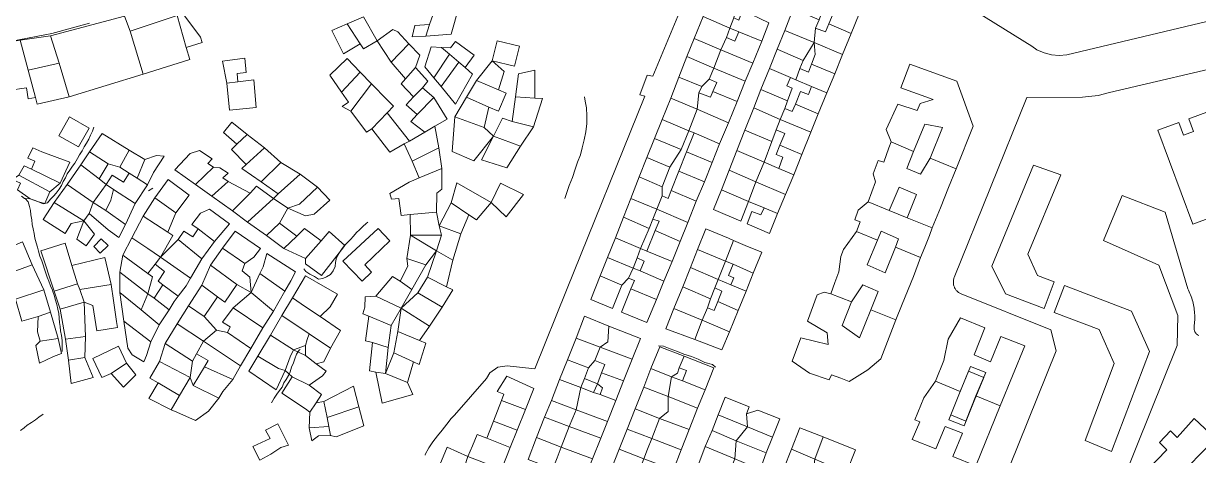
# Model space of a CAD drawing. Header units: inches. Extents: x 1138763 to 1140867, y 1050756 to 1053008.
# Drawn here: x 1140364.6 to 1140692, y 1051518.7 to 1051639.3 of the extents above; entities that cross this region are included whole.
import ezdxf

# ---------------------------------------------------------------- set-up
doc = ezdxf.new("R2010")
doc.units = ezdxf.units.IN
doc.header["$MEASUREMENT"] = 0
for name, color, linetype, lineweight in [('LimEdif_AM', 44, 'Continuous', 5), ('ViaPrin_AM', 1, 'Continuous', 15), ('ViaSec_AM', 1, 'Continuous', 18)]:
    doc.layers.add(name, color=color, linetype=linetype, lineweight=lineweight)

msp = doc.modelspace()

# ---------------------------------------------------------------- linework, layer by layer
at = {"layer": 'LimEdif_AM'}
for points in [[(1140486.56, 1051652.5), (1140488.19, 1051652.12), (1140483.81, 1051636.37), (1140476.69, 1051635.75), (1140477.69, 1051639), (1140478.31, 1051640.62), (1140481.31, 1051649), (1140482.69, 1051653.5), (1140486.56, 1051652.5)], [(1140563.19, 1051643.62), (1140562.56, 1051640.87), (1140561.44, 1051638), (1140553.94, 1051641.25), (1140555.94, 1051646.5), (1140563.19, 1051643.62)], [(1140588.44, 1051645.87), (1140597.44, 1051642), (1140595.19, 1051636.5), (1140588.94, 1051639.25), (1140590.19, 1051642.12), (1140587.31, 1051643.25), (1140588.44, 1051645.87)], [(1140372.19, 1051635.87), (1140392.81, 1051641.37), (1140394.31, 1051637.12), (1140397.94, 1051625.12), (1140377.31, 1051618.87), (1140374.56, 1051628.25), (1140372.19, 1051635.87)], [(1140394.31, 1051637.12), (1140407.44, 1051641.5), (1140409.94, 1051632.62), (1140410.94, 1051629.25), (1140397.94, 1051625.12), (1140394.31, 1051637.12)], [(1140407.44, 1051641.5), (1140409.06, 1051642.12), (1140413.94, 1051635.5), (1140414.44, 1051634), (1140409.94, 1051632.62), (1140407.44, 1051641.5)], [(1140454.81, 1051639.25), (1140459.31, 1051641.12), (1140463.19, 1051634.5), (1140459.31, 1051632.25), (1140458.44, 1051633.62), (1140454.81, 1051639.25)], [(1140561.44, 1051638), (1140560.44, 1051635.37), (1140558.94, 1051632), (1140551.44, 1051635.12), (1140553.94, 1051641.25), (1140561.44, 1051638)], [(1140564.94, 1051643), (1140572.31, 1051639.5), (1140570.31, 1051634.37), (1140563.94, 1051637), (1140561.44, 1051638), (1140562.56, 1051640.87), (1140563.94, 1051640.25), (1140564.94, 1051643)], [(1140586.31, 1051640.37), (1140585.31, 1051638), (1140584.94, 1051634), (1140576.69, 1051637.37), (1140579.06, 1051643.37), (1140586.31, 1051640.37)], [(1140587.31, 1051643.25), (1140590.19, 1051642.12), (1140588.94, 1051639.25), (1140588.06, 1051637), (1140585.31, 1051638), (1140586.31, 1051640.37), (1140587.31, 1051643.25)], [(1140458.44, 1051633.62), (1140453.81, 1051630.87), (1140450.56, 1051637.37), (1140454.81, 1051639.25), (1140458.44, 1051633.62)], [(1140463.19, 1051634.5), (1140467.56, 1051637.62), (1140468.94, 1051637), (1140471.94, 1051633.62), (1140467.06, 1051628.5), (1140463.19, 1051634.5)], [(1140476.69, 1051635.75), (1140472.94, 1051635.62), (1140473.69, 1051638.75), (1140477.69, 1051639), (1140476.69, 1051635.75)], [(1140563.94, 1051637), (1140562.81, 1051634.37), (1140560.44, 1051635.37), (1140561.44, 1051638), (1140563.94, 1051637)], [(1140588.94, 1051639.25), (1140595.19, 1051636.5), (1140592.81, 1051630.62), (1140584.94, 1051634), (1140585.31, 1051638), (1140588.06, 1051637), (1140588.94, 1051639.25)], [(1140357.94, 1051633.37), (1140360.44, 1051634.12), (1140363.69, 1051634.62), (1140365.94, 1051626.25), (1140367.94, 1051618.62), (1140365.94, 1051618.25), (1140365.44, 1051621.37), (1140360.31, 1051620.62), (1140357.94, 1051633.37)], [(1140363.69, 1051634.62), (1140372.19, 1051635.87), (1140374.56, 1051628.25), (1140365.94, 1051626.25), (1140363.69, 1051634.62)], [(1140483.31, 1051630.75), (1140481.06, 1051632.62), (1140483.56, 1051632.5), (1140484.94, 1051634.25), (1140490.19, 1051630.5), (1140487.69, 1051627), (1140485.94, 1051628.5), (1140483.31, 1051630.75)], [(1140495.19, 1051628.87), (1140496.56, 1051634.5), (1140502.81, 1051633), (1140501.44, 1051627.37), (1140495.19, 1051628.87)], [(1140558.94, 1051632), (1140556.94, 1051626.87), (1140549.44, 1051630.12), (1140551.44, 1051635.12), (1140558.94, 1051632)], [(1140563.94, 1051637), (1140570.31, 1051634.37), (1140567.81, 1051628.25), (1140558.94, 1051632), (1140560.44, 1051635.37), (1140562.81, 1051634.37), (1140563.94, 1051637)], [(1140584.94, 1051634), (1140581.81, 1051629), (1140574.56, 1051632.12), (1140576.69, 1051637.37), (1140584.94, 1051634)], [(1140471.94, 1051633.62), (1140475.06, 1051630.5), (1140473.81, 1051627), (1140471.06, 1051623.87), (1140467.06, 1051628.5), (1140471.94, 1051633.62)], [(1140483.31, 1051630.75), (1140478.94, 1051624.12), (1140476.44, 1051627.25), (1140478.19, 1051632.75), (1140481.06, 1051632.62), (1140483.31, 1051630.75)], [(1140567.81, 1051628.25), (1140565.69, 1051623.25), (1140556.94, 1051626.87), (1140558.94, 1051632), (1140567.81, 1051628.25)], [(1140581.81, 1051629), (1140580.94, 1051626.75), (1140579.81, 1051623.62), (1140578.31, 1051624.25), (1140572.44, 1051626.75), (1140574.56, 1051632.12), (1140581.81, 1051629)], [(1140584.94, 1051634), (1140585.19, 1051630.62), (1140584.19, 1051628), (1140583.31, 1051625.75), (1140580.94, 1051626.75), (1140581.81, 1051629), (1140584.94, 1051634)], [(1140592.81, 1051630.62), (1140590.69, 1051625.25), (1140584.19, 1051628), (1140585.19, 1051630.62), (1140584.94, 1051634), (1140592.81, 1051630.62)], [(1140374.56, 1051628.25), (1140377.31, 1051618.87), (1140368.44, 1051616.75), (1140367.94, 1051618.62), (1140365.94, 1051626.25), (1140374.56, 1051628.25)], [(1140424.31, 1051623), (1140421.31, 1051622.62), (1140420.06, 1051628.75), (1140426.31, 1051629.62), (1140426.69, 1051625.62), (1140424.19, 1051625.37), (1140424.31, 1051623)], [(1140458.44, 1051625.75), (1140453.19, 1051620.12), (1140449.94, 1051624.87), (1140454.81, 1051629.5), (1140458.44, 1051625.75)], [(1140485.94, 1051628.5), (1140480.94, 1051621.75), (1140478.94, 1051624.12), (1140483.31, 1051630.75), (1140485.94, 1051628.5)], [(1140487.69, 1051627), (1140489.69, 1051625.12), (1140484.94, 1051616.75), (1140480.94, 1051621.75), (1140485.94, 1051628.5), (1140487.69, 1051627)], [(1140490.81, 1051623.37), (1140495.19, 1051628.87), (1140498.56, 1051625.87), (1140496.94, 1051620.75), (1140490.81, 1051623.37)], [(1140556.94, 1051626.87), (1140555.69, 1051623.75), (1140553.56, 1051621.75), (1140547.19, 1051624.37), (1140549.44, 1051630.12), (1140556.94, 1051626.87)], [(1140584.19, 1051628), (1140590.69, 1051625.25), (1140588.44, 1051620), (1140584.19, 1051621.75), (1140579.81, 1051623.62), (1140580.94, 1051626.75), (1140583.31, 1051625.75), (1140584.19, 1051628)], [(1140612.56, 1051603.62), (1140606.31, 1051606.25), (1140604.94, 1051609.75), (1140608.19, 1051616.75), (1140613.56, 1051615), (1140614.44, 1051617), (1140618.06, 1051618.12), (1140609.06, 1051621.37), (1140611.56, 1051628), (1140624.69, 1051623.25), (1140629.19, 1051610.62), (1140624.44, 1051598.75), (1140617.19, 1051601.75), (1140620.69, 1051610.25), (1140615.69, 1051611.25), (1140612.56, 1051603.62)], [(1140458.44, 1051625.75), (1140461.56, 1051622.5), (1140455.81, 1051614.87), (1140453.44, 1051616.12), (1140455.19, 1051617.37), (1140453.19, 1051620.12), (1140458.44, 1051625.75)], [(1140473.81, 1051627), (1140477.31, 1051623.25), (1140475.81, 1051621.37), (1140473.31, 1051618.87), (1140469.81, 1051622.5), (1140471.06, 1051623.87), (1140473.81, 1051627)], [(1140501.69, 1051618.87), (1140502.56, 1051625.25), (1140507.06, 1051626.25), (1140507.06, 1051618.5), (1140501.69, 1051618.87)], [(1140556.94, 1051626.87), (1140565.69, 1051623.25), (1140563.44, 1051617.5), (1140556.69, 1051620.37), (1140557.81, 1051622.87), (1140555.69, 1051623.75), (1140556.94, 1051626.87)], [(1140578.31, 1051624.25), (1140577.31, 1051621.87), (1140578.81, 1051621.25), (1140577.44, 1051617.75), (1140570.06, 1051620.87), (1140572.44, 1051626.75), (1140578.31, 1051624.25)], [(1140424.31, 1051623), (1140428.81, 1051623.62), (1140429.44, 1051615.87), (1140422.06, 1051615.12), (1140421.31, 1051622.62), (1140424.31, 1051623)], [(1140461.56, 1051622.5), (1140465.94, 1051618), (1140467.69, 1051616.25), (1140465.94, 1051614.37), (1140461.69, 1051609.87), (1140460.19, 1051609), (1140455.81, 1051614.87), (1140461.56, 1051622.5)], [(1140475.81, 1051621.37), (1140478.94, 1051618.62), (1140474.31, 1051613.87), (1140471.19, 1051616.62), (1140473.31, 1051618.87), (1140475.81, 1051621.37)], [(1140496.94, 1051620.75), (1140499.06, 1051619.87), (1140496.94, 1051614.87), (1140494.31, 1051616), (1140488.06, 1051618.75), (1140490.81, 1051623.37), (1140496.94, 1051620.75)], [(1140553.56, 1051621.75), (1140552.81, 1051620), (1140552.31, 1051615.37), (1140544.94, 1051618.5), (1140547.19, 1051624.37), (1140553.56, 1051621.75)], [(1140555.69, 1051623.75), (1140557.81, 1051622.87), (1140556.69, 1051620.37), (1140556.06, 1051618.75), (1140552.81, 1051620), (1140553.56, 1051621.75), (1140555.69, 1051623.75)], [(1140579.81, 1051623.62), (1140584.19, 1051621.75), (1140583.31, 1051619.5), (1140581.06, 1051620.37), (1140579.69, 1051616.75), (1140578.81, 1051614.75), (1140576.69, 1051615.62), (1140577.44, 1051617.75), (1140578.81, 1051621.25), (1140577.31, 1051621.87), (1140578.31, 1051624.25), (1140579.81, 1051623.62)], [(1140588.44, 1051620), (1140586.06, 1051614.12), (1140579.69, 1051616.75), (1140581.06, 1051620.37), (1140583.31, 1051619.5), (1140584.19, 1051621.75), (1140588.44, 1051620)], [(1140715.52, 1051622.41), (1140725.18, 1051596.16), (1140717.73, 1051593.41), (1140717.32, 1051594.54), (1140712.63, 1051592.81), (1140713.04, 1051591.69), (1140706.38, 1051589.23), (1140705.97, 1051590.36), (1140701.28, 1051588.63), (1140701.69, 1051587.5), (1140690.35, 1051583.33), (1140680.68, 1051609.58), (1140686.45, 1051611.7), (1140687.78, 1051608.1), (1140690.59, 1051609.14), (1140689.27, 1051612.74), (1140704.06, 1051618.19), (1140705.39, 1051614.59), (1140708.2, 1051615.63), (1140706.88, 1051619.23), (1140715.52, 1051622.41)], [(1140478.94, 1051618.62), (1140482.69, 1051612.62), (1140479.19, 1051610.62), (1140476.44, 1051609), (1140472.56, 1051612), (1140474.31, 1051613.87), (1140478.94, 1051618.62)], [(1140494.31, 1051616), (1140492.94, 1051610.25), (1140484.81, 1051613.25), (1140488.06, 1051618.75), (1140494.31, 1051616)], [(1140507.06, 1051618.5), (1140509.19, 1051618.37), (1140506.69, 1051610.5), (1140500.81, 1051612), (1140501.69, 1051618.87), (1140507.06, 1051618.5)], [(1140552.31, 1051615.37), (1140549.94, 1051609.37), (1140542.56, 1051612.5), (1140544.94, 1051618.5), (1140552.31, 1051615.37)], [(1140556.69, 1051620.37), (1140563.44, 1051617.5), (1140561.06, 1051611.62), (1140552.31, 1051615.37), (1140552.81, 1051620), (1140556.06, 1051618.75), (1140556.69, 1051620.37)], [(1140577.44, 1051617.75), (1140576.69, 1051615.62), (1140575.44, 1051612.5), (1140568.06, 1051615.75), (1140570.06, 1051620.87), (1140577.44, 1051617.75)], [(1140561.06, 1051611.62), (1140558.56, 1051605.75), (1140551.44, 1051608.75), (1140549.94, 1051609.37), (1140552.31, 1051615.37), (1140561.06, 1051611.62)], [(1140575.44, 1051612.5), (1140574.31, 1051609.62), (1140573.06, 1051606.37), (1140565.56, 1051609.5), (1140568.06, 1051615.75), (1140575.44, 1051612.5)], [(1140579.69, 1051616.75), (1140586.06, 1051614.12), (1140583.94, 1051609), (1140575.44, 1051612.5), (1140576.69, 1051615.62), (1140578.81, 1051614.75), (1140579.69, 1051616.75)], [(1140379.94, 1051604.87), (1140374.44, 1051608), (1140377.44, 1051613.25), (1140382.94, 1051610.12), (1140379.94, 1051604.87)], [(1140426.94, 1051608.37), (1140424.06, 1051605.62), (1140420.31, 1051608.87), (1140422.69, 1051611.75), (1140426.94, 1051608.37)], [(1140465.94, 1051614.37), (1140472.19, 1051606.5), (1140470.69, 1051605.75), (1140466.69, 1051603.37), (1140461.69, 1051609.87), (1140465.94, 1051614.37)], [(1140492.94, 1051610.25), (1140495.56, 1051607.87), (1140490.06, 1051601), (1140484.06, 1051603.62), (1140484.81, 1051613.25), (1140492.94, 1051610.25)], [(1140506.69, 1051610.5), (1140503.06, 1051605.12), (1140495.56, 1051607.87), (1140498.06, 1051612.87), (1140500.81, 1051612), (1140506.69, 1051610.5)], [(1140549.94, 1051609.37), (1140547.81, 1051604.12), (1140540.44, 1051607.25), (1140542.56, 1051612.5), (1140549.94, 1051609.37)], [(1140575.44, 1051612.5), (1140583.94, 1051609), (1140581.44, 1051602.75), (1140575.31, 1051605.37), (1140576.69, 1051608.62), (1140574.31, 1051609.62), (1140575.44, 1051612.5)], [(1140383.06, 1051603.5), (1140386.56, 1051608.62), (1140394.06, 1051604), (1140391.44, 1051599.25), (1140388.19, 1051600.12), (1140383.06, 1051603.5)], [(1140426.94, 1051608.37), (1140431.81, 1051604.62), (1140426.69, 1051600), (1140422.56, 1051604.12), (1140424.06, 1051605.62), (1140426.94, 1051608.37)], [(1140479.19, 1051610.62), (1140480.31, 1051604.62), (1140472.94, 1051600.87), (1140470.69, 1051605.75), (1140472.19, 1051606.5), (1140476.44, 1051609), (1140479.19, 1051610.62)], [(1140551.44, 1051608.75), (1140549.31, 1051603.5), (1140547.19, 1051598.12), (1140545.06, 1051592.75), (1140544.19, 1051590.5), (1140542.56, 1051591.25), (1140542.56, 1051593.75), (1140544.69, 1051599.25), (1140547.81, 1051604.12), (1140549.94, 1051609.37), (1140551.44, 1051608.75)], [(1140558.56, 1051605.75), (1140556.44, 1051600.5), (1140549.31, 1051603.5), (1140551.44, 1051608.75), (1140558.56, 1051605.75)], [(1140573.06, 1051606.37), (1140570.94, 1051600.62), (1140563.31, 1051603.87), (1140565.56, 1051609.5), (1140573.06, 1051606.37)], [(1140574.31, 1051609.62), (1140576.69, 1051608.62), (1140575.31, 1051605.37), (1140574.31, 1051602.75), (1140576.19, 1051602), (1140575.06, 1051598.87), (1140570.94, 1051600.62), (1140573.06, 1051606.37), (1140574.31, 1051609.62)], [(1140617.19, 1051601.75), (1140614.56, 1051597.25), (1140610.69, 1051598.87), (1140612.56, 1051603.62), (1140615.69, 1051611.25), (1140620.69, 1051610.25), (1140617.19, 1051601.75)], [(1140503.06, 1051605.12), (1140499.31, 1051599), (1140492.19, 1051601.25), (1140495.56, 1051607.87), (1140503.06, 1051605.12)], [(1140547.81, 1051604.12), (1140544.69, 1051599.25), (1140538.31, 1051601.87), (1140540.44, 1051607.25), (1140547.81, 1051604.12)], [(1140581.44, 1051602.75), (1140579.19, 1051597.12), (1140575.06, 1051598.87), (1140576.19, 1051602), (1140574.31, 1051602.75), (1140575.31, 1051605.37), (1140581.44, 1051602.75)], [(1140612.56, 1051603.62), (1140610.69, 1051598.87), (1140614.56, 1051597.25), (1140617.19, 1051601.75), (1140624.44, 1051598.75), (1140622.31, 1051593.5), (1140620.06, 1051587.87), (1140617.81, 1051582.25), (1140610.81, 1051585.12), (1140613.44, 1051591.62), (1140608.56, 1051593.62), (1140605.81, 1051587.12), (1140599.94, 1051589.5), (1140601.94, 1051595.12), (1140601.31, 1051597.37), (1140602.19, 1051599.62), (1140602.69, 1051601.12), (1140604.31, 1051600.62), (1140605.69, 1051604.62), (1140606.31, 1051606.25), (1140612.56, 1051603.62)], [(1140366.81, 1051598.62), (1140367.81, 1051600.87), (1140365.81, 1051601.75), (1140367.19, 1051604.62), (1140369.69, 1051603.5), (1140377.56, 1051600.62), (1140374.81, 1051594.75), (1140366.81, 1051598.62)], [(1140388.19, 1051600.12), (1140385.69, 1051596), (1140380.56, 1051599.87), (1140383.06, 1051603.5), (1140388.19, 1051600.12)], [(1140394.06, 1051604), (1140398.44, 1051601.37), (1140396.31, 1051596.12), (1140394.06, 1051597.5), (1140391.44, 1051599.25), (1140394.06, 1051604)], [(1140398.44, 1051601.37), (1140401.69, 1051602.5), (1140403.81, 1051602.25), (1140400.81, 1051597.75), (1140399.19, 1051594.25), (1140396.31, 1051596.12), (1140398.44, 1051601.37)], [(1140417.56, 1051599.25), (1140412.56, 1051594.37), (1140406.81, 1051598.5), (1140411.06, 1051603), (1140413.69, 1051603.87), (1140417.19, 1051601.5), (1140415.94, 1051600.25), (1140417.56, 1051599.25)], [(1140431.81, 1051604.62), (1140436.31, 1051600.5), (1140430.81, 1051595.12), (1140425.44, 1051598.87), (1140426.69, 1051600), (1140431.81, 1051604.62)], [(1140480.31, 1051604.62), (1140481.19, 1051598.87), (1140474.81, 1051596.25), (1140472.94, 1051600.87), (1140480.31, 1051604.62)], [(1140544.69, 1051599.25), (1140542.56, 1051593.75), (1140536.19, 1051596.5), (1140538.31, 1051601.87), (1140544.69, 1051599.25)], [(1140556.44, 1051600.5), (1140554.31, 1051595.12), (1140547.19, 1051598.12), (1140549.31, 1051603.5), (1140556.44, 1051600.5)], [(1140570.94, 1051600.62), (1140568.69, 1051595.12), (1140561.19, 1051598.37), (1140563.31, 1051603.87), (1140570.94, 1051600.62)], [(1140363.31, 1051597), (1140364.81, 1051599.62), (1140366.81, 1051598.62), (1140374.81, 1051594.75), (1140371.94, 1051592.37), (1140363.31, 1051597)], [(1140385.69, 1051596), (1140387.69, 1051594.37), (1140384.06, 1051589.37), (1140376.81, 1051594.37), (1140380.56, 1051599.87), (1140385.69, 1051596)], [(1140391.44, 1051599.25), (1140394.06, 1051597.5), (1140392.44, 1051595), (1140389.31, 1051597), (1140387.69, 1051594.37), (1140385.69, 1051596), (1140388.19, 1051600.12), (1140391.44, 1051599.25)], [(1140417.56, 1051599.25), (1140419.31, 1051599), (1140421.69, 1051597.5), (1140420.19, 1051596.25), (1140421.69, 1051595.25), (1140417.06, 1051591.12), (1140412.56, 1051594.37), (1140417.56, 1051599.25)], [(1140436.31, 1051600.5), (1140441.69, 1051597.25), (1140435.56, 1051591.75), (1140430.81, 1051595.12), (1140436.31, 1051600.5)], [(1140481.19, 1051598.87), (1140481.19, 1051593.12), (1140479.81, 1051592), (1140479.69, 1051586.62), (1140472.31, 1051586), (1140469.81, 1051585.75), (1140469.19, 1051590.5), (1140467.19, 1051590.25), (1140466.69, 1051591.87), (1140472.06, 1051595), (1140474.81, 1051596.25), (1140481.19, 1051598.87)], [(1140568.69, 1051595.12), (1140566.56, 1051589.62), (1140559.06, 1051592.87), (1140561.19, 1051598.37), (1140568.69, 1051595.12)], [(1140575.06, 1051598.87), (1140579.19, 1051597.12), (1140576.94, 1051591.62), (1140568.69, 1051595.12), (1140570.94, 1051600.62), (1140575.06, 1051598.87)], [(1140646.03, 1051599.75), (1140653.59, 1051597.1), (1140644.45, 1051574.96), (1140647.13, 1051569), (1140651.8, 1051567.22), (1140648.96, 1051559.74), (1140638.16, 1051563.85), (1140634.41, 1051571.6), (1140646.03, 1051599.75)], [(1140371.94, 1051592.37), (1140370.56, 1051589.12), (1140368.81, 1051589.5), (1140366.44, 1051590.37), (1140362.94, 1051592.87), (1140363.81, 1051594.75), (1140361.56, 1051595.75), (1140363.31, 1051597), (1140371.94, 1051592.37)], [(1140396.31, 1051596.12), (1140399.19, 1051594.25), (1140395.69, 1051589.12), (1140389.69, 1051593), (1140387.69, 1051594.37), (1140389.31, 1051597), (1140392.44, 1051595), (1140394.06, 1051597.5), (1140396.31, 1051596.12)], [(1140401.19, 1051590.62), (1140404.94, 1051595.75), (1140410.81, 1051591.37), (1140407.06, 1051586.5), (1140401.19, 1051590.62)], [(1140421.69, 1051595.25), (1140427.81, 1051592), (1140422.81, 1051587), (1140417.06, 1051591.12), (1140421.69, 1051595.25)], [(1140441.69, 1051597.25), (1140443.19, 1051596.12), (1140446.56, 1051593.62), (1140443.19, 1051590.5), (1140441.56, 1051588.87), (1140438.31, 1051587.75), (1140434.31, 1051590.5), (1140435.56, 1051591.75), (1140441.69, 1051597.25)], [(1140542.56, 1051593.75), (1140542.56, 1051591.25), (1140541.06, 1051587.5), (1140533.81, 1051590.5), (1140536.19, 1051596.5), (1140542.56, 1051593.75)], [(1140554.31, 1051595.12), (1140552.06, 1051589.75), (1140545.06, 1051592.75), (1140547.19, 1051598.12), (1140554.31, 1051595.12)], [(1140576.94, 1051591.62), (1140574.69, 1051586.25), (1140570.94, 1051587.87), (1140566.56, 1051589.62), (1140568.69, 1051595.12), (1140576.94, 1051591.62)], [(1140373.19, 1051589.37), (1140376.81, 1051594.37), (1140384.06, 1051589.37), (1140382.94, 1051586.25), (1140381.44, 1051584.25), (1140373.19, 1051589.37)], [(1140389.69, 1051593), (1140388.94, 1051590), (1140387.56, 1051587.12), (1140384.06, 1051589.37), (1140387.69, 1051594.37), (1140389.69, 1051593)], [(1140395.69, 1051589.12), (1140393.06, 1051583.25), (1140387.56, 1051587.12), (1140388.94, 1051590), (1140389.69, 1051593), (1140395.69, 1051589.12)], [(1140427.81, 1051592), (1140429.56, 1051593.87), (1140434.31, 1051590.5), (1140427.06, 1051583.87), (1140422.81, 1051587), (1140427.81, 1051592)], [(1140446.56, 1051593.62), (1140449.94, 1051590), (1140445.56, 1051586.12), (1140443.19, 1051585.62), (1140438.31, 1051587.75), (1140441.56, 1051588.87), (1140443.19, 1051590.5), (1140446.56, 1051593.62)], [(1140483.81, 1051589.25), (1140485.31, 1051594.87), (1140494.94, 1051589.37), (1140490.81, 1051584.5), (1140488.69, 1051585.87), (1140483.81, 1051589.25)], [(1140494.94, 1051589.37), (1140497.56, 1051594.75), (1140503.94, 1051591.62), (1140499.06, 1051585.37), (1140494.94, 1051589.37)], [(1140545.06, 1051592.75), (1140552.06, 1051589.75), (1140549.69, 1051583.75), (1140541.06, 1051587.5), (1140542.56, 1051591.25), (1140544.19, 1051590.5), (1140545.06, 1051592.75)], [(1140566.56, 1051589.62), (1140564.44, 1051584.12), (1140556.81, 1051587.37), (1140559.06, 1051592.87), (1140566.56, 1051589.62)], [(1140610.81, 1051585.12), (1140605.81, 1051587.12), (1140608.56, 1051593.62), (1140613.44, 1051591.62), (1140610.81, 1051585.12)], [(1140381.44, 1051584.25), (1140377.94, 1051583.5), (1140376.19, 1051580.75), (1140370.06, 1051584.62), (1140373.19, 1051589.37), (1140381.44, 1051584.25)], [(1140387.56, 1051587.12), (1140393.06, 1051583.25), (1140391.19, 1051579.62), (1140388.19, 1051581.75), (1140382.94, 1051586.25), (1140384.06, 1051589.37), (1140387.56, 1051587.12)], [(1140407.06, 1051586.5), (1140404.81, 1051581.12), (1140397.94, 1051585.5), (1140401.19, 1051590.62), (1140407.06, 1051586.5)], [(1140438.31, 1051587.75), (1140435.94, 1051583.62), (1140432.31, 1051580.12), (1140427.06, 1051583.87), (1140434.31, 1051590.5), (1140438.31, 1051587.75)], [(1140488.69, 1051585.87), (1140486.44, 1051580.62), (1140480.44, 1051582.87), (1140483.81, 1051589.25), (1140488.69, 1051585.87)], [(1140541.06, 1051587.5), (1140539.94, 1051584.75), (1140538.94, 1051582.12), (1140531.81, 1051585.25), (1140533.81, 1051590.5), (1140541.06, 1051587.5)], [(1140605.81, 1051587.12), (1140610.81, 1051585.12), (1140617.81, 1051582.25), (1140617.06, 1051580.12), (1140615.69, 1051576.87), (1140614.56, 1051574), (1140607.56, 1051576.87), (1140608.44, 1051579.25), (1140603.56, 1051581.37), (1140602.56, 1051578.87), (1140596.69, 1051581.25), (1140597.69, 1051584), (1140596.19, 1051584.5), (1140597.19, 1051587.25), (1140599.94, 1051589.5), (1140605.81, 1051587.12)], [(1140404.81, 1051581.12), (1140406.19, 1051580.12), (1140402.81, 1051574.12), (1140399.31, 1051576.5), (1140394.81, 1051579.5), (1140397.94, 1051585.5), (1140404.81, 1051581.12)], [(1140413.31, 1051582), (1140411.56, 1051583.25), (1140413.94, 1051586.37), (1140416.44, 1051587.5), (1140422.06, 1051583.37), (1140417.81, 1051578.5), (1140413.31, 1051582)], [(1140479.69, 1051586.62), (1140480.44, 1051582.87), (1140481.06, 1051580.25), (1140472.44, 1051580.25), (1140472.31, 1051586), (1140479.69, 1051586.62)], [(1140538.94, 1051582.12), (1140536.56, 1051576.5), (1140529.56, 1051579.5), (1140531.81, 1051585.25), (1140538.94, 1051582.12)], [(1140541.06, 1051587.5), (1140549.69, 1051583.75), (1140547.56, 1051578.5), (1140540.56, 1051581.5), (1140541.69, 1051584.12), (1140539.94, 1051584.75), (1140541.06, 1051587.5)], [(1140574.69, 1051586.25), (1140572.44, 1051580.75), (1140566.19, 1051583.37), (1140567.56, 1051586.87), (1140570.06, 1051585.87), (1140570.94, 1051587.87), (1140574.69, 1051586.25)], [(1140381.44, 1051584.25), (1140384.44, 1051580.5), (1140382.06, 1051577.25), (1140379.44, 1051579.12), (1140381.44, 1051584.25)], [(1140407.69, 1051579), (1140409.31, 1051581.37), (1140411.81, 1051579.75), (1140413.31, 1051582), (1140417.81, 1051578.5), (1140414.31, 1051573.62), (1140407.69, 1051579)], [(1140435.94, 1051583.62), (1140440.81, 1051580), (1140437.19, 1051576.5), (1140432.31, 1051580.12), (1140435.94, 1051583.62)], [(1140440.81, 1051580), (1140442.94, 1051582.12), (1140447.56, 1051578.62), (1140443.19, 1051573.75), (1140437.19, 1051576.5), (1140440.81, 1051580)], [(1140458.94, 1051567.37), (1140453.56, 1051573), (1140463.44, 1051582.12), (1140466.69, 1051578.62), (1140459.69, 1051572), (1140461.56, 1051569.87), (1140458.94, 1051567.37)], [(1140486.44, 1051580.62), (1140484.19, 1051573.25), (1140479.69, 1051575.87), (1140481.06, 1051580.25), (1140480.44, 1051582.87), (1140486.44, 1051580.62)], [(1140539.94, 1051584.75), (1140541.69, 1051584.12), (1140540.56, 1051581.5), (1140538.31, 1051575.75), (1140536.56, 1051576.5), (1140538.94, 1051582.12), (1140539.94, 1051584.75)], [(1140552.44, 1051576.25), (1140554.69, 1051582), (1140561.06, 1051579.37), (1140562.44, 1051578.75), (1140560.19, 1051573), (1140552.44, 1051576.25)], [(1140385.94, 1051575.25), (1140384.19, 1051577.12), (1140386.31, 1051579.25), (1140388.19, 1051577.37), (1140385.94, 1051575.25)], [(1140392.31, 1051574.62), (1140394.81, 1051579.5), (1140399.31, 1051576.5), (1140402.81, 1051574.12), (1140401.31, 1051572.12), (1140399.31, 1051569.5), (1140392.31, 1051574.62)], [(1140402.81, 1051574.12), (1140407.69, 1051579), (1140414.31, 1051573.62), (1140411.19, 1051568.25), (1140402.81, 1051574.12)], [(1140420.06, 1051576.62), (1140423.56, 1051581.37), (1140430.69, 1051576.5), (1140428.81, 1051574.12), (1140426.31, 1051572.37), (1140420.06, 1051576.62)], [(1140447.56, 1051578.62), (1140449.81, 1051581.25), (1140454.19, 1051577.37), (1140453.19, 1051576.12), (1140447.69, 1051569), (1140443.19, 1051572.25), (1140443.19, 1051573.75), (1140447.56, 1051578.62)], [(1140472.44, 1051580.25), (1140479.69, 1051575.87), (1140476.69, 1051572), (1140471.44, 1051573.75), (1140472.44, 1051580.25)], [(1140481.06, 1051580.25), (1140479.69, 1051575.87), (1140472.44, 1051580.25), (1140481.06, 1051580.25)], [(1140536.56, 1051576.5), (1140535.56, 1051573.87), (1140534.44, 1051571), (1140527.31, 1051574), (1140529.56, 1051579.5), (1140536.56, 1051576.5)], [(1140547.56, 1051578.5), (1140545.31, 1051572.87), (1140538.31, 1051575.75), (1140540.56, 1051581.5), (1140547.56, 1051578.5)], [(1140562.44, 1051578.75), (1140566.31, 1051577.12), (1140570.31, 1051575.5), (1140567.94, 1051569.62), (1140562.31, 1051572.12), (1140560.19, 1051573), (1140562.44, 1051578.75)], [(1140602.56, 1051578.87), (1140599.69, 1051572), (1140604.69, 1051569.75), (1140607.56, 1051576.87), (1140614.56, 1051574), (1140612.56, 1051568.75), (1140609.44, 1051561), (1140607.69, 1051556.62), (1140600.69, 1051559.37), (1140602.69, 1051564.5), (1140598.44, 1051566.37), (1140595.31, 1051561.62), (1140589.56, 1051563.87), (1140590.69, 1051567), (1140591.81, 1051570), (1140592.31, 1051574.25), (1140593.06, 1051576.25), (1140596.69, 1051581.25), (1140602.56, 1051578.87)], [(1140607.56, 1051576.87), (1140604.69, 1051569.75), (1140599.69, 1051572), (1140602.56, 1051578.87), (1140603.56, 1051581.37), (1140608.44, 1051579.25), (1140607.56, 1051576.87)], [(1140364.31, 1051578.37), (1140367.06, 1051572), (1140361.44, 1051569.87), (1140357.56, 1051568.12), (1140356.19, 1051571.37), (1140360.06, 1051573.12), (1140358.81, 1051576), (1140364.31, 1051578.37)], [(1140378.06, 1051571.75), (1140379.69, 1051566.62), (1140373.19, 1051564.62), (1140369.44, 1051575.87), (1140376.19, 1051578), (1140378.06, 1051571.75)], [(1140426.31, 1051572.37), (1140425.56, 1051570.25), (1140427.69, 1051568.5), (1140428.06, 1051564.25), (1140424.06, 1051566.5), (1140416.69, 1051571.87), (1140420.06, 1051576.62), (1140426.31, 1051572.37)], [(1140479.69, 1051575.87), (1140477.19, 1051568.5), (1140474.44, 1051564.12), (1140469.81, 1051559.87), (1140472.81, 1051565.12), (1140476.69, 1051572), (1140479.69, 1051575.87)], [(1140484.19, 1051573.25), (1140482.44, 1051565.87), (1140477.19, 1051568.5), (1140479.69, 1051575.87), (1140484.19, 1051573.25)], [(1140538.31, 1051575.75), (1140545.31, 1051572.87), (1140543.06, 1051567.37), (1140536.44, 1051570.25), (1140537.56, 1051573), (1140535.56, 1051573.87), (1140536.56, 1051576.5), (1140538.31, 1051575.75)], [(1140560.19, 1051573), (1140558.19, 1051567.87), (1140550.44, 1051571.25), (1140552.44, 1051576.25), (1140560.19, 1051573)], [(1140378.06, 1051571.75), (1140387.31, 1051574), (1140389.06, 1051566.5), (1140380.31, 1051565.12), (1140379.69, 1051566.62), (1140378.06, 1051571.75)], [(1140391.44, 1051569.87), (1140392.31, 1051574.62), (1140399.31, 1051569.5), (1140400.56, 1051568.62), (1140399.31, 1051563.87), (1140391.44, 1051569.87)], [(1140401.31, 1051572.12), (1140403.94, 1051570.12), (1140402.19, 1051567.37), (1140403.44, 1051566.37), (1140401.06, 1051562.62), (1140399.31, 1051563.87), (1140400.56, 1051568.62), (1140399.31, 1051569.5), (1140401.31, 1051572.12)], [(1140402.81, 1051574.12), (1140411.19, 1051568.25), (1140409.94, 1051566.12), (1140407.69, 1051563.25), (1140403.44, 1051566.37), (1140402.19, 1051567.37), (1140403.94, 1051570.12), (1140401.31, 1051572.12), (1140402.81, 1051574.12)], [(1140430.44, 1051569.5), (1140431.44, 1051571.37), (1140432.44, 1051575.12), (1140440.44, 1051570), (1140439.06, 1051567.5), (1140437.44, 1051564.62), (1140430.44, 1051569.5)], [(1140476.69, 1051572), (1140472.81, 1051565.12), (1140469.56, 1051567.37), (1140471.69, 1051571.62), (1140471.44, 1051573.75), (1140476.69, 1051572)], [(1140534.44, 1051571), (1140533.19, 1051568.25), (1140531.31, 1051566.25), (1140525.31, 1051568.87), (1140527.31, 1051574), (1140534.44, 1051571)], [(1140535.56, 1051573.87), (1140537.56, 1051573), (1140536.44, 1051570.25), (1140534.44, 1051571), (1140535.56, 1051573.87)], [(1140562.31, 1051572.12), (1140561.06, 1051569), (1140562.56, 1051568.37), (1140561.69, 1051566.37), (1140558.19, 1051567.87), (1140560.19, 1051573), (1140562.31, 1051572.12)], [(1140567.94, 1051569.62), (1140565.94, 1051564.62), (1140561.69, 1051566.37), (1140562.56, 1051568.37), (1140561.06, 1051569), (1140562.31, 1051572.12), (1140567.94, 1051569.62)], [(1140367.06, 1051572), (1140370.31, 1051565), (1140362.44, 1051562.37), (1140359.31, 1051561.25), (1140358.06, 1051566.25), (1140362.19, 1051567.62), (1140361.44, 1051569.87), (1140367.06, 1051572)], [(1140391.44, 1051564.25), (1140391.44, 1051569.87), (1140399.31, 1051563.87), (1140397.44, 1051559.37), (1140391.44, 1051564.25)], [(1140424.06, 1051566.5), (1140420.69, 1051561.5), (1140418.69, 1051563), (1140414.31, 1051566.25), (1140416.69, 1051571.87), (1140424.06, 1051566.5)], [(1140437.44, 1051564.62), (1140434.31, 1051559), (1140428.06, 1051564.25), (1140430.44, 1051569.5), (1140437.44, 1051564.62)], [(1140439.56, 1051562.75), (1140443.19, 1051568.87), (1140448.69, 1051565.75), (1140452.06, 1051563.75), (1140450.06, 1051560.25), (1140447.31, 1051557.5), (1140443.19, 1051560.25), (1140439.56, 1051562.75)], [(1140472.81, 1051565.12), (1140469.81, 1051559.87), (1140462.81, 1051563.25), (1140467.44, 1051568.75), (1140469.56, 1051567.37), (1140472.81, 1051565.12)], [(1140531.31, 1051566.25), (1140528.69, 1051559.75), (1140522.69, 1051562.25), (1140525.31, 1051568.87), (1140531.31, 1051566.25)], [(1140536.44, 1051570.25), (1140543.06, 1051567.37), (1140540.94, 1051562.25), (1140533.81, 1051565.25), (1140534.81, 1051567.62), (1140533.19, 1051568.25), (1140534.44, 1051571), (1140536.44, 1051570.25)], [(1140558.19, 1051567.87), (1140557.19, 1051565.5), (1140556.06, 1051562.5), (1140548.31, 1051565.87), (1140550.44, 1051571.25), (1140558.19, 1051567.87)], [(1140380.31, 1051565.12), (1140381.56, 1051561.5), (1140374.81, 1051559.62), (1140373.19, 1051564.62), (1140379.69, 1051566.62), (1140380.31, 1051565.12)], [(1140389.06, 1051566.5), (1140389.69, 1051562), (1140390.56, 1051556.12), (1140390.81, 1051554.5), (1140385.06, 1051553.5), (1140383.94, 1051560.62), (1140381.56, 1051561.5), (1140380.31, 1051565.12), (1140389.06, 1051566.5)], [(1140407.69, 1051563.25), (1140406.56, 1051561.75), (1140405.19, 1051559.37), (1140401.06, 1051562.62), (1140403.44, 1051566.37), (1140407.69, 1051563.25)], [(1140418.69, 1051563), (1140414.94, 1051557.5), (1140410.56, 1051560.5), (1140414.31, 1051566.25), (1140418.69, 1051563)], [(1140428.06, 1051564.25), (1140423.06, 1051560), (1140420.06, 1051556), (1140422.19, 1051554.62), (1140421.44, 1051553.12), (1140418.44, 1051553.75), (1140414.94, 1051557.5), (1140418.69, 1051563), (1140420.69, 1051561.5), (1140424.06, 1051566.5), (1140428.06, 1051564.25)], [(1140482.44, 1051565.87), (1140484.19, 1051565), (1140481.31, 1051560.12), (1140474.44, 1051564.12), (1140477.19, 1051568.5), (1140482.44, 1051565.87)], [(1140556.06, 1051562.5), (1140555.19, 1051560), (1140553.69, 1051556.5), (1140545.81, 1051559.75), (1140548.31, 1051565.87), (1140556.06, 1051562.5)], [(1140557.19, 1051565.5), (1140559.19, 1051564.62), (1140558.06, 1051561.75), (1140557.06, 1051559.25), (1140555.19, 1051560), (1140556.06, 1051562.5), (1140557.19, 1051565.5)], [(1140561.69, 1051566.37), (1140565.94, 1051564.62), (1140563.69, 1051559.25), (1140558.06, 1051561.75), (1140559.19, 1051564.62), (1140557.19, 1051565.5), (1140558.19, 1051567.87), (1140561.69, 1051566.37)], [(1140600.69, 1051559.37), (1140597.56, 1051551.62), (1140592.69, 1051555), (1140595.31, 1051561.62), (1140598.44, 1051566.37), (1140602.69, 1051564.5), (1140600.69, 1051559.37)], [(1140654.6, 1051566.15), (1140673.31, 1051559.03), (1140678.35, 1051547.82), (1140667.75, 1051519.89), (1140660.37, 1051522.99), (1140668.52, 1051544.46), (1140664.27, 1051553.92), (1140651.76, 1051558.67), (1140654.6, 1051566.15)], [(1140370.31, 1051565), (1140372.19, 1051558.75), (1140368.69, 1051557.5), (1140364.19, 1051556.25), (1140362.44, 1051562.37), (1140370.31, 1051565)], [(1140397.44, 1051559.37), (1140402.44, 1051555.25), (1140400.06, 1051550.5), (1140392.56, 1051556.25), (1140391.44, 1051564.25), (1140397.44, 1051559.37)], [(1140401.06, 1051562.62), (1140405.19, 1051559.37), (1140402.44, 1051555.25), (1140397.44, 1051559.37), (1140399.31, 1051563.87), (1140401.06, 1051562.62)], [(1140428.06, 1051564.25), (1140434.31, 1051559), (1140431.31, 1051554.37), (1140423.06, 1051560), (1140428.06, 1051564.25)], [(1140436.56, 1051557.87), (1140439.56, 1051562.75), (1140443.19, 1051560.25), (1140447.31, 1051557.5), (1140452.94, 1051553.62), (1140450.19, 1051548.75), (1140444.19, 1051552.75), (1140436.56, 1051557.87)], [(1140469.81, 1051559.87), (1140467.06, 1051555), (1140460.81, 1051557.62), (1140459.19, 1051558.25), (1140459.69, 1051560.12), (1140459.81, 1051563), (1140462.81, 1051563.25), (1140469.81, 1051559.87)], [(1140481.31, 1051560.12), (1140477.69, 1051554.87), (1140469.81, 1051559.87), (1140474.44, 1051564.12), (1140481.31, 1051560.12)], [(1140540.94, 1051562.25), (1140538.31, 1051555.87), (1140531.19, 1051558.75), (1140533.81, 1051565.25), (1140540.94, 1051562.25)], [(1140595.31, 1051561.62), (1140592.69, 1051555), (1140597.56, 1051551.62), (1140600.69, 1051559.37), (1140607.69, 1051556.62), (1140603.44, 1051545.75), (1140599.81, 1051542.62), (1140594.69, 1051539.37), (1140592.31, 1051540.37), (1140589.69, 1051541.25), (1140589.06, 1051539.87), (1140583.56, 1051541.75), (1140578.81, 1051545.12), (1140581.19, 1051551.62), (1140588.81, 1051549.75), (1140588.56, 1051553), (1140583.06, 1051556.25), (1140585.69, 1051563.62), (1140587.69, 1051564.37), (1140589.56, 1051563.87), (1140595.31, 1051561.62)], [(1140381.56, 1051561.5), (1140381.94, 1051552), (1140376.31, 1051551.25), (1140374.81, 1051559.62), (1140381.56, 1051561.5)], [(1140414.94, 1051557.5), (1140418.44, 1051553.75), (1140414.81, 1051550.62), (1140407.44, 1051555.5), (1140410.56, 1051560.5), (1140414.94, 1051557.5)], [(1140431.31, 1051554.37), (1140428.94, 1051550.37), (1140427.94, 1051548.62), (1140421.44, 1051553.12), (1140422.19, 1051554.62), (1140420.06, 1051556), (1140423.06, 1051560), (1140431.31, 1051554.37)], [(1140469.81, 1051559.87), (1140468.94, 1051553.37), (1140467.81, 1051547.37), (1140465.44, 1051541.62), (1140466.19, 1051548.87), (1140467.06, 1051555), (1140469.81, 1051559.87)], [(1140477.69, 1051554.87), (1140474.94, 1051550.87), (1140468.94, 1051553.37), (1140469.81, 1051559.87), (1140477.69, 1051554.87)], [(1140553.69, 1051556.5), (1140551.69, 1051551.12), (1140543.56, 1051554.12), (1140545.81, 1051559.75), (1140553.69, 1051556.5)], [(1140558.06, 1051561.75), (1140563.69, 1051559.25), (1140561.31, 1051553.25), (1140553.69, 1051556.5), (1140555.19, 1051560), (1140557.06, 1051559.25), (1140558.06, 1051561.75)], [(1140372.19, 1051558.75), (1140374.31, 1051551.37), (1140369.31, 1051550.62), (1140368.56, 1051553.25), (1140368.69, 1051557.5), (1140372.19, 1051558.75)], [(1140400.06, 1051550.5), (1140398.94, 1051546.62), (1140398.19, 1051544.87), (1140394.94, 1051546.87), (1140393.69, 1051548.75), (1140392.56, 1051556.25), (1140400.06, 1051550.5)], [(1140444.19, 1051552.75), (1140443.69, 1051551.12), (1140443.19, 1051549.5), (1140439.81, 1051548.25), (1140433.44, 1051552.37), (1140436.56, 1051557.87), (1140444.19, 1051552.75)], [(1140467.06, 1051555), (1140466.19, 1051548.87), (1140461.81, 1051550.25), (1140459.94, 1051550.75), (1140460.81, 1051557.62), (1140467.06, 1051555)], [(1140518.56, 1051551.5), (1140520.94, 1051557.62), (1140527.69, 1051554.87), (1140527.44, 1051550.5), (1140525.31, 1051549), (1140518.56, 1051551.5)], [(1140561.31, 1051553.25), (1140559.19, 1051548.25), (1140551.69, 1051551.12), (1140553.69, 1051556.5), (1140561.31, 1051553.25)], [(1140625.56, 1051536.63), (1140618.69, 1051539.5), (1140621.06, 1051545.25), (1140622.19, 1051551.25), (1140625.69, 1051557.13), (1140632.44, 1051554.38), (1140629.44, 1051546.88), (1140634.06, 1051544.88), (1140636.94, 1051552), (1140643.56, 1051549.38), (1140636.69, 1051532.63), (1140629.94, 1051535.38), (1140632.69, 1051541.88), (1140628.44, 1051543.63), (1140625.56, 1051536.63)], [(1140414.81, 1051550.62), (1140412.81, 1051547.12), (1140411.69, 1051545.12), (1140404.06, 1051550), (1140407.44, 1051555.5), (1140414.81, 1051550.62)], [(1140421.44, 1051553.12), (1140427.94, 1051548.62), (1140425.06, 1051543.75), (1140414.81, 1051550.62), (1140418.44, 1051553.75), (1140421.44, 1051553.12)], [(1140439.81, 1051548.25), (1140438.94, 1051546.25), (1140437.56, 1051542.5), (1140435.69, 1051543), (1140429.94, 1051546.5), (1140433.44, 1051552.37), (1140439.81, 1051548.25)], [(1140444.19, 1051552.75), (1140450.19, 1051548.75), (1140448.31, 1051544.87), (1140446.19, 1051544.37), (1140443.19, 1051546.62), (1140443.19, 1051549.5), (1140443.69, 1051551.12), (1140444.19, 1051552.75)], [(1140474.94, 1051550.87), (1140476.69, 1051550.12), (1140474.81, 1051544.12), (1140473.31, 1051544.87), (1140467.81, 1051547.37), (1140468.94, 1051553.37), (1140474.94, 1051550.87)], [(1140527.69, 1051554.87), (1140536.56, 1051551.37), (1140534.19, 1051545.62), (1140525.31, 1051549), (1140527.44, 1051550.5), (1140527.69, 1051554.87)], [(1140374.31, 1051551.37), (1140375.19, 1051547.25), (1140372.94, 1051546.37), (1140369.06, 1051544.5), (1140368.06, 1051549.5), (1140369.31, 1051550.62), (1140374.31, 1051551.37)], [(1140381.94, 1051552), (1140381.69, 1051546.12), (1140377.19, 1051545.37), (1140376.31, 1051551.25), (1140381.94, 1051552)], [(1140393.31, 1051544.5), (1140389.06, 1051541.62), (1140386.44, 1051540.5), (1140383.94, 1051545.87), (1140391.06, 1051549.25), (1140393.31, 1051544.5)], [(1140411.69, 1051545.12), (1140411.06, 1051540.5), (1140402.56, 1051545), (1140404.06, 1051550), (1140411.69, 1051545.12)], [(1140414.81, 1051550.62), (1140425.06, 1051543.75), (1140422.94, 1051540), (1140415.06, 1051543.5), (1140416.06, 1051545.25), (1140412.81, 1051547.12), (1140414.81, 1051550.62)], [(1140443.19, 1051549.5), (1140443.19, 1051546.62), (1140439.81, 1051548.25), (1140443.19, 1051549.5)], [(1140466.19, 1051548.87), (1140465.44, 1051541.62), (1140462.81, 1051542), (1140461.06, 1051542.37), (1140461.81, 1051550.25), (1140466.19, 1051548.87)], [(1140525.31, 1051549), (1140523.81, 1051545.25), (1140522.06, 1051543.25), (1140516.19, 1051545.5), (1140518.56, 1051551.5), (1140525.31, 1051549)], [(1140548.69, 1051546.5), (1140547.31, 1051543.25), (1140546.81, 1051541.75), (1140545.19, 1051540.75), (1140539.44, 1051543), (1140541.94, 1051549.12), (1140548.69, 1051546.5)], [(1140381.69, 1051546.12), (1140384.06, 1051540.5), (1140377.94, 1051538.87), (1140377.19, 1051545.37), (1140381.69, 1051546.12)], [(1140412.81, 1051547.12), (1140416.06, 1051545.25), (1140415.06, 1051543.5), (1140411.94, 1051538.25), (1140411.06, 1051540.5), (1140411.69, 1051545.12), (1140412.81, 1051547.12)], [(1140437.56, 1051542.5), (1140435.06, 1051537.12), (1140427.44, 1051542.25), (1140429.94, 1051546.5), (1140435.69, 1051543), (1140437.56, 1051542.5)], [(1140443.19, 1051546.62), (1140446.19, 1051544.37), (1140448.94, 1051542.25), (1140447.94, 1051541), (1140444.19, 1051538.37), (1140439.44, 1051540.75), (1140437.56, 1051542.5), (1140438.94, 1051546.25), (1140439.81, 1051548.25), (1140443.19, 1051546.62)], [(1140473.31, 1051544.87), (1140471.56, 1051539.12), (1140465.44, 1051541.62), (1140467.81, 1051547.37), (1140473.31, 1051544.87)], [(1140534.19, 1051545.62), (1140531.81, 1051539.62), (1140525.69, 1051541.87), (1140526.56, 1051544.12), (1140523.81, 1051545.25), (1140525.31, 1051549), (1140534.19, 1051545.62)], [(1140548.69, 1051546.5), (1140556.94, 1051543.25), (1140554.56, 1051537.12), (1140548.19, 1051539.62), (1140549.31, 1051542.5), (1140547.31, 1051543.25), (1140548.69, 1051546.5)], [(1140393.31, 1051544.5), (1140395.94, 1051541.25), (1140392.44, 1051537.87), (1140389.06, 1051541.62), (1140393.31, 1051544.5)], [(1140411.06, 1051540.5), (1140408.06, 1051535.5), (1140402.19, 1051539), (1140399.81, 1051540.37), (1140402.56, 1051545), (1140411.06, 1051540.5)], [(1140422.94, 1051540), (1140420.19, 1051536.62), (1140419.06, 1051534.75), (1140411.94, 1051538.25), (1140415.06, 1051543.5), (1140422.94, 1051540)], [(1140522.06, 1051543.25), (1140520.94, 1051540.25), (1140519.94, 1051537.75), (1140513.94, 1051540), (1140516.19, 1051545.5), (1140522.06, 1051543.25)], [(1140523.81, 1051545.25), (1140526.56, 1051544.12), (1140525.69, 1051541.87), (1140524.56, 1051538.75), (1140520.94, 1051540.25), (1140522.06, 1051543.25), (1140523.81, 1051545.25)], [(1140545.19, 1051540.75), (1140544.19, 1051535.25), (1140537.44, 1051537.87), (1140539.44, 1051543), (1140545.19, 1051540.75)], [(1140547.31, 1051543.25), (1140549.31, 1051542.5), (1140548.19, 1051539.62), (1140545.19, 1051540.75), (1140546.81, 1051541.75), (1140547.31, 1051543.25)], [(1140411.94, 1051538.25), (1140419.06, 1051534.75), (1140416.19, 1051531.12), (1140412.56, 1051528.5), (1140407.31, 1051530.87), (1140405.81, 1051531.5), (1140408.06, 1051535.5), (1140411.06, 1051540.5), (1140411.94, 1051538.25)], [(1140444.19, 1051538.37), (1140447.69, 1051535.75), (1140446.19, 1051533.5), (1140444.44, 1051530.87), (1140443.19, 1051531.75), (1140436.56, 1051536.12), (1140439.44, 1051540.75), (1140444.19, 1051538.37)], [(1140465.44, 1051541.62), (1140471.56, 1051539.12), (1140473.06, 1051535.75), (1140464.56, 1051533.37), (1140462.81, 1051542), (1140465.44, 1051541.62)], [(1140497.81, 1051534.12), (1140498.44, 1051535.87), (1140496.56, 1051536.62), (1140499.31, 1051540.87), (1140506.81, 1051537.5), (1140504.44, 1051531.62), (1140497.81, 1051534.12)], [(1140519.94, 1051537.75), (1140518.56, 1051531.5), (1140511.69, 1051534.12), (1140513.94, 1051540), (1140519.94, 1051537.75)], [(1140524.56, 1051538.75), (1140523.44, 1051536.37), (1140519.94, 1051537.75), (1140520.94, 1051540.25), (1140524.56, 1051538.75)], [(1140531.81, 1051539.62), (1140529.69, 1051534.12), (1140525.31, 1051535.75), (1140525.94, 1051537.62), (1140524.56, 1051538.75), (1140525.69, 1051541.87), (1140531.81, 1051539.62)], [(1140548.19, 1051539.62), (1140554.56, 1051537.12), (1140552.44, 1051532), (1140544.19, 1051535.25), (1140545.19, 1051540.75), (1140548.19, 1051539.62)], [(1140625.56, 1051536.63), (1140622.94, 1051530.13), (1140627.19, 1051528.38), (1140629.94, 1051535.38), (1140636.69, 1051532.63), (1140629.94, 1051515.88), (1140623.56, 1051518.5), (1140626.19, 1051525), (1140621.44, 1051526.88), (1140618.81, 1051520.63), (1140612.19, 1051523.25), (1140614.31, 1051528.13), (1140612.94, 1051528.75), (1140615.44, 1051534.88), (1140618.69, 1051539.5), (1140625.56, 1051536.63)], [(1140629.44, 1051534), (1140626.69, 1051527), (1140622.44, 1051528.75), (1140625.06, 1051535.25), (1140627.94, 1051542.25), (1140632.19, 1051540.5), (1140629.44, 1051534)], [(1140408.06, 1051535.5), (1140405.81, 1051531.5), (1140399.56, 1051534.62), (1140402.19, 1051539), (1140408.06, 1051535.5)], [(1140448.31, 1051533.87), (1140456.56, 1051538.12), (1140458.06, 1051532.37), (1140449.19, 1051529.37), (1140448.31, 1051533.87)], [(1140523.44, 1051536.37), (1140525.31, 1051535.75), (1140529.69, 1051534.12), (1140527.31, 1051528.25), (1140518.56, 1051531.5), (1140519.94, 1051537.75), (1140523.44, 1051536.37)], [(1140524.56, 1051538.75), (1140525.94, 1051537.62), (1140525.31, 1051535.75), (1140523.44, 1051536.37), (1140524.56, 1051538.75)], [(1140544.19, 1051535.25), (1140544.19, 1051531), (1140541.81, 1051529.12), (1140535.06, 1051531.75), (1140537.44, 1051537.87), (1140544.19, 1051535.25)], [(1140446.19, 1051533.5), (1140448.31, 1051533.87), (1140449.19, 1051529.37), (1140449.69, 1051526.87), (1140444.19, 1051526.5), (1140444.44, 1051530.87), (1140446.19, 1051533.5)], [(1140504.44, 1051531.62), (1140502.19, 1051525.87), (1140495.56, 1051528.37), (1140497.81, 1051534.12), (1140504.44, 1051531.62)], [(1140518.56, 1051531.5), (1140517.69, 1051529.25), (1140516.69, 1051526.87), (1140509.81, 1051529.5), (1140511.69, 1051534.12), (1140518.56, 1051531.5)], [(1140552.44, 1051532), (1140550.06, 1051526), (1140541.81, 1051529.12), (1140544.19, 1051531), (1140544.19, 1051535.25), (1140552.44, 1051532)], [(1140558.19, 1051530.12), (1140560.06, 1051535), (1140566.81, 1051532.37), (1140566.06, 1051530.37), (1140566.31, 1051526.75), (1140558.19, 1051530.12)], [(1140458.06, 1051532.37), (1140459.44, 1051527), (1140451.69, 1051524), (1140450.19, 1051524.37), (1140449.69, 1051526.87), (1140449.19, 1051529.37), (1140458.06, 1051532.37)], [(1140516.69, 1051526.87), (1140514.44, 1051521.12), (1140507.56, 1051523.75), (1140509.81, 1051529.5), (1140516.69, 1051526.87)], [(1140527.31, 1051528.25), (1140525.44, 1051523.62), (1140516.69, 1051526.87), (1140517.69, 1051529.25), (1140518.56, 1051531.5), (1140527.31, 1051528.25)], [(1140541.81, 1051529.12), (1140539.69, 1051523.5), (1140532.81, 1051526.12), (1140535.06, 1051531.75), (1140541.81, 1051529.12)], [(1140566.31, 1051526.75), (1140563.19, 1051522.87), (1140556.44, 1051525.75), (1140558.19, 1051530.12), (1140566.31, 1051526.75)], [(1140566.06, 1051530.37), (1140569.19, 1051531.37), (1140575.31, 1051529), (1140573.31, 1051523.87), (1140566.31, 1051526.75), (1140566.06, 1051530.37)], [(1140430.44, 1051517.5), (1140428.56, 1051521.25), (1140433.31, 1051523.5), (1140432.06, 1051525.87), (1140435.44, 1051527.62), (1140438.44, 1051521.62), (1140436.31, 1051521), (1140433.56, 1051519.12), (1140430.44, 1051517.5)], [(1140449.69, 1051526.87), (1140450.19, 1051524.37), (1140446.81, 1051524.25), (1140444.94, 1051522.87), (1140444.19, 1051526.5), (1140449.69, 1051526.87)], [(1140502.19, 1051525.87), (1140500.19, 1051521), (1140493.69, 1051523.62), (1140495.56, 1051528.37), (1140502.19, 1051525.87)], [(1140525.44, 1051523.62), (1140523.19, 1051517.87), (1140514.44, 1051521.12), (1140516.69, 1051526.87), (1140525.44, 1051523.62)], [(1140550.06, 1051526), (1140547.81, 1051520.37), (1140539.69, 1051523.5), (1140541.81, 1051529.12), (1140550.06, 1051526)], [(1140573.31, 1051523.87), (1140571.56, 1051519.5), (1140563.19, 1051522.87), (1140566.31, 1051526.75), (1140573.31, 1051523.87)], [(1140578.56, 1051520.5), (1140580.94, 1051526.5), (1140587.44, 1051524), (1140585.06, 1051517.75), (1140578.56, 1051520.5)], [(1140685.31, 1051511.75), (1140682.69, 1051514.37), (1140680.31, 1051511.87), (1140677.56, 1051514.62), (1140683.19, 1051520.37), (1140681.06, 1051522.37), (1140684.19, 1051525.62), (1140686.06, 1051523.75), (1140690.81, 1051529.12), (1140696.69, 1051523.5), (1140685.31, 1051511.75)], [(1140500.19, 1051521), (1140497.81, 1051514.87), (1140491.56, 1051517.25), (1140488.44, 1051518.5), (1140489.69, 1051521.5), (1140491.06, 1051524.62), (1140493.69, 1051523.62), (1140500.19, 1051521)], [(1140514.44, 1051521.12), (1140513.31, 1051518.12), (1140512.06, 1051515), (1140505.19, 1051517.62), (1140507.56, 1051523.75), (1140514.44, 1051521.12)], [(1140539.69, 1051523.5), (1140538.44, 1051520.5), (1140537.44, 1051517.87), (1140530.56, 1051520.5), (1140532.81, 1051526.12), (1140539.69, 1051523.5)], [(1140547.81, 1051520.37), (1140545.69, 1051514.75), (1140537.44, 1051517.87), (1140538.44, 1051520.5), (1140539.69, 1051523.5), (1140547.81, 1051520.37)], [(1140563.19, 1051522.87), (1140562.81, 1051517.87), (1140554.56, 1051521.25), (1140556.44, 1051525.75), (1140563.19, 1051522.87)], [(1140587.44, 1051524), (1140596.44, 1051520.37), (1140593.94, 1051514), (1140585.06, 1051517.75), (1140587.44, 1051524)], [(1140488.44, 1051518.5), (1140487.44, 1051515.62), (1140486.19, 1051512.62), (1140480.19, 1051515), (1140482.69, 1051521.12), (1140488.44, 1051518.5)], [(1140523.19, 1051517.87), (1140520.69, 1051511.75), (1140512.06, 1051515), (1140513.31, 1051518.12), (1140514.44, 1051521.12), (1140523.19, 1051517.87)], [(1140537.44, 1051517.87), (1140536.44, 1051515.12), (1140535.19, 1051512.25), (1140528.31, 1051514.87), (1140530.56, 1051520.5), (1140537.44, 1051517.87)], [(1140562.81, 1051517.87), (1140560.94, 1051513.12), (1140558.19, 1051514.25), (1140552.81, 1051516.5), (1140554.56, 1051521.25), (1140562.81, 1051517.87)], [(1140571.56, 1051519.5), (1140569.81, 1051514.87), (1140562.81, 1051517.87), (1140563.19, 1051522.87), (1140571.56, 1051519.5)], [(1140585.06, 1051517.75), (1140584.31, 1051512.25), (1140576.44, 1051515.12), (1140578.56, 1051520.5), (1140585.06, 1051517.75)]]:
    msp.add_lwpolyline(points, dxfattribs=at)
at = {"layer": 'ViaPrin_AM'}
for points in [[(1140552.48, 1051654.83), (1140539.91, 1051624.56), (1140538.38, 1051624.91), (1140536.35, 1051619.42), (1140537.74, 1051619.02), (1140515.93, 1051564.85), (1140507.07, 1051542.97), (1140499.38, 1051543.82), (1140496.73, 1051543.42), (1140494.58, 1051541.83), (1140493.65, 1051540.2), (1140484.72, 1051530.02)], [(1140713.84, 1051644.55), (1140655.3, 1051630.6), (1140653.16, 1051630.39), (1140651.01, 1051630.56), (1140648.93, 1051631.1), (1140646.97, 1051631.99), (1140645.51, 1051632.96), (1140619.32, 1051649.38)], [(1140360.45, 1051634.16), (1140371.03, 1051636.24), (1140372.08, 1051636.45), (1140372.55, 1051636.54), (1140383, 1051639.38)], [(1140644.13, 1051618.7), (1140659.65, 1051618.72), (1140664.03, 1051619.21), (1140667.17, 1051620.06), (1140703.69, 1051628.64)], [(1140644.13, 1051618.7), (1140623.92, 1051568.42), (1140623.85, 1051568.22), (1140623.79, 1051568.02), (1140623.74, 1051567.81), (1140623.7, 1051567.6), (1140623.68, 1051567.39), (1140623.67, 1051567.18), (1140623.67, 1051566.97), (1140623.69, 1051566.76), (1140623.71, 1051566.55), (1140623.75, 1051566.34), (1140623.81, 1051566.14), (1140623.87, 1051565.94), (1140623.95, 1051565.74), (1140624.04, 1051565.55), (1140624.14, 1051565.36), (1140624.25, 1051565.18), (1140624.37, 1051565.01), (1140624.5, 1051564.84), (1140624.65, 1051564.69), (1140624.8, 1051564.54), (1140624.96, 1051564.4), (1140625.12, 1051564.27), (1140625.3, 1051564.15), (1140625.48, 1051564.05), (1140625.67, 1051563.95), (1140625.86, 1051563.87), (1140650.81, 1051553.85), (1140652.28, 1051547.92), (1140636.73, 1051509.21)], [(1140651.97, 1051464.55), (1140686.05, 1051549.42), (1140686.23, 1051557.85), (1140680.96, 1051571.88), (1140665.46, 1051578.75), (1140670.72, 1051591.32), (1140682.72, 1051586.65), (1140689.01, 1051565.3), (1140689.22, 1051564.87), (1140689.41, 1051564.44), (1140689.6, 1051564), (1140689.77, 1051563.55), (1140689.94, 1051563.1), (1140690.09, 1051562.65), (1140690.23, 1051562.19), (1140690.35, 1051561.73), (1140690.47, 1051561.27), (1140690.57, 1051560.8), (1140690.66, 1051560.33), (1140690.73, 1051559.86), (1140690.8, 1051559.38), (1140690.85, 1051558.91), (1140690.89, 1051558.43), (1140690.92, 1051557.95), (1140690.93, 1051557.47), (1140690.93, 1051557), (1140690.92, 1051556.52), (1140690.89, 1051556.04), (1140690.86, 1051555.56), (1140690.81, 1051555.09), (1140690.74, 1051554.61), (1140690.73, 1051554.45), (1140690.72, 1051554.28), (1140690.73, 1051554.11), (1140690.75, 1051553.95), (1140690.78, 1051553.78), (1140690.83, 1051553.62), (1140690.89, 1051553.46), (1140690.96, 1051553.31), (1140691.04, 1051553.16), (1140691.13, 1051553.02), (1140691.23, 1051552.89), (1140691.34, 1051552.77), (1140691.46, 1051552.65), (1140691.59, 1051552.55), (1140691.73, 1051552.45), (1140691.88, 1051552.37), (1140692.03, 1051552.29)]]:
    msp.add_lwpolyline(points, dxfattribs=at)
at = {"layer": 'ViaSec_AM'}
msp.add_line((1140400.69, 1051593.37), (1140399.44, 1051592.62), dxfattribs=at)
for points in [[(1140515.44, 1051590.5), (1140516.69, 1051594.12), (1140517.56, 1051596.37), (1140518.31, 1051598.62), (1140518.94, 1051600.62), (1140519.81, 1051602.62), (1140520.31, 1051604.62), (1140520.81, 1051606.87), (1140521.31, 1051609.12), (1140521.56, 1051611.37), (1140521.56, 1051613.5), (1140521.44, 1051615.75), (1140521.06, 1051617.62), (1140520.94, 1051618.87)], [(1140364.06, 1051591.12), (1140364.94, 1051590.5), (1140366.44, 1051590.37), (1140367.56, 1051590), (1140368.81, 1051589.5), (1140370.06, 1051589), (1140371.31, 1051589.25), (1140372.19, 1051590.25), (1140372.94, 1051591.12), (1140373.69, 1051592), (1140374.56, 1051593.12), (1140375.19, 1051594.12), (1140375.69, 1051595.25), (1140376.31, 1051596.25), (1140376.81, 1051597.37), (1140377.56, 1051598.37), (1140378.31, 1051599.5), (1140378.94, 1051600.37), (1140379.69, 1051601.62), (1140380.19, 1051602.62), (1140380.94, 1051603.75), (1140381.56, 1051604.87), (1140382.19, 1051605.87), (1140382.81, 1051607), (1140383.31, 1051608.12), (1140383.81, 1051609.25), (1140384.19, 1051610.37)], [(1140375.44, 1051547.75), (1140375.44, 1051548.37), (1140375.44, 1051549.62), (1140375.44, 1051550.87), (1140375.19, 1051552.25), (1140374.94, 1051553.5), (1140374.81, 1051554.75), (1140374.69, 1051555.87), (1140374.44, 1051558.37), (1140374.19, 1051559.62), (1140373.94, 1051560.87), (1140373.56, 1051562.12), (1140373.19, 1051563.5), (1140372.81, 1051564.5), (1140372.69, 1051564.87), (1140372.19, 1051566.12), (1140371.69, 1051567.37), (1140371.19, 1051568.5), (1140370.81, 1051569.62), (1140370.44, 1051570.75), (1140370.06, 1051572), (1140369.69, 1051573.12), (1140369.19, 1051574.37), (1140368.81, 1051575.75), (1140368.56, 1051576.87), (1140368.19, 1051578.12), (1140367.81, 1051579.37), (1140367.56, 1051580.75), (1140367.31, 1051582), (1140367.06, 1051583.25), (1140366.94, 1051584.5), (1140366.69, 1051585.87), (1140366.56, 1051587.12), (1140366.31, 1051588.25), (1140365.94, 1051589.5), (1140365.06, 1051590.5), (1140364.94, 1051590.5)], [(1140442.69, 1051570.87), (1140443.31, 1051570.12), (1140444.44, 1051569.37), (1140445.69, 1051568.75), (1140446.81, 1051568), (1140448.06, 1051568.12), (1140449.06, 1051568.62), (1140450.19, 1051569.25), (1140450.94, 1051570.25), (1140451.44, 1051571.5), (1140451.56, 1051572.62), (1140451.81, 1051574), (1140452.44, 1051575.12), (1140453.19, 1051576.25), (1140453.94, 1051577.25), (1140454.81, 1051578.12), (1140455.69, 1051579), (1140456.56, 1051580), (1140457.44, 1051581), (1140458.19, 1051581.75), (1140459.19, 1051582.62), (1140460.06, 1051583.5), (1140460.56, 1051583.87)], [(1140541.56, 1051549.37), (1140542.94, 1051549.25), (1140544.81, 1051548.5), (1140546.81, 1051547.75), (1140548.56, 1051547), (1140550.69, 1051546.37), (1140552.56, 1051545.62), (1140554.44, 1051544.75), (1140556.56, 1051544.12), (1140557.44, 1051543.37)], [(1140433.69, 1051533.5), (1140434.44, 1051534.75), (1140435.19, 1051535.87), (1140435.94, 1051536.87), (1140436.69, 1051537.87), (1140437.19, 1051539), (1140437.81, 1051540), (1140438.44, 1051541.12), (1140438.94, 1051542.12), (1140439.31, 1051543.37), (1140439.81, 1051544.62), (1140440.19, 1051545.75), (1140440.69, 1051547), (1140441.44, 1051548.12), (1140441.69, 1051548.37)], [(1140363.81, 1051525.75), (1140364.81, 1051526.5), (1140365.69, 1051527.25), (1140366.81, 1051528), (1140367.94, 1051528.75), (1140368.94, 1051529.5), (1140370.06, 1051530.25)], [(1140476.56, 1051518.87), (1140476.56, 1051519), (1140477.56, 1051520.87), (1140478.69, 1051522.62), (1140479.94, 1051524.25), (1140481.31, 1051525.87), (1140482.56, 1051527.5), (1140483.81, 1051529.12), (1140484.69, 1051530)]]:
    msp.add_lwpolyline(points, dxfattribs=at)

doc.saveas('drawing.dxf')
